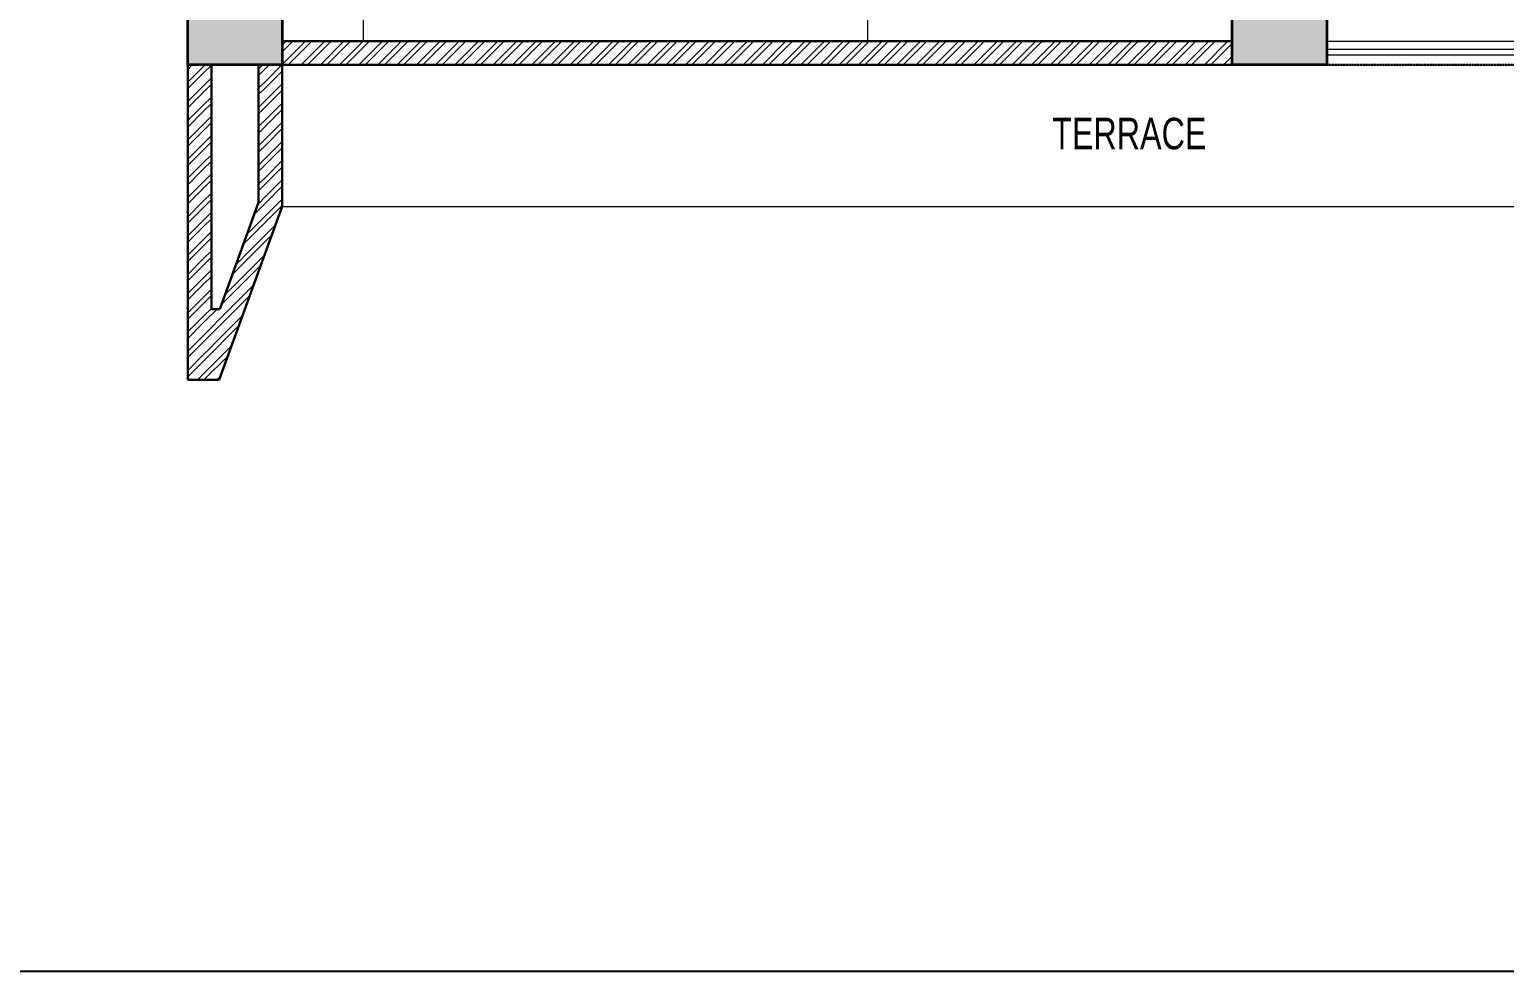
# Model space of a CAD drawing. Header units: millimetres. Extents: x 554 to 29966, y 4404 to 52986.
# Drawn here: x 6976 to 16338, y 4404 to 10386 of the extents above; entities that cross this region are included whole.
import ezdxf

# ---------------------------------------------------------------- set-up
doc = ezdxf.new("R2010")
doc.units = ezdxf.units.MM
doc.linetypes.add('DASHED2', pattern=[0.375, 0.25, -0.125])
for name, color, linetype, lineweight in [('A-DOORS', 4, 'Continuous', 0), ('A-TEXT-ROOM-50', 7, 'Continuous', 9), ('COLUMN', 6, 'Continuous', 35), ('Column Hatch', 253, 'Continuous', 5), ('ele 1', 8, 'Continuous', 5), ('FUR', 7, 'Continuous', 15), ('PP-BEAM', 6, 'DASHED2', 30), ('PP-WALL', 7, 'Continuous', 30), ('WALL HATCH', 8, 'Continuous', 0)]:
    doc.layers.add(name, color=color, linetype=linetype, lineweight=lineweight)
doc.layers.add('PP-OUTER', color=7, linetype='Continuous')
doc.styles.add('ARIAL', font='Arial.ttf')
pattern_1 = [(45, (-2728487.74, 3305291.59), (-60.9879599, 60.9879599), []), (45, (-2728447.08, 3305291.59), (-60.9879599, 60.9879599), [])]

msp = doc.modelspace()

# ---------------------------------------------------------------- hatches: boundary and pattern name
at = {"layer": 'Column Hatch'}
for points in [[(8580.4, 10160.6), (8580.4, 10460.6), (7980.4, 10460.6), (7980.4, 10160.6)], [(15210.4, 10160.6), (15210.4, 10460.6), (14610.4, 10460.6), (14610.4, 10160.6)]]:
    msp.add_hatch(color=256, dxfattribs=at).paths.add_polyline_path(points)
at = {"layer": 'WALL HATCH'}
h = msp.add_hatch(dxfattribs=at)
h.set_pattern_fill('ANSI32', color=256, scale=230, style=0)
h.set_pattern_definition(pattern_1)
h.paths.add_polyline_path([(8580.4, 10310.6), (8580.4, 10160.6), (14610.4, 10160.6), (14610.4, 10310.6)])
h = msp.add_hatch(dxfattribs=at)
h.set_pattern_fill('ANSI32', color=256, scale=230, style=0)
h.set_pattern_definition(pattern_1)
h.paths.add_polyline_path([(8580.4, 9260.6), (8580.4, 10160.6), (8480.4, 10160.6), (8480.4, 9278.2), (8146.8, 8360.6), (8080.5, 8360.6), (8080.5, 8160.6), (8180.5, 8160.6)])
h.paths.add_polyline_path([(8080.5, 10160.6), (7980.5, 10160.6), (7980.5, 8160.6), (8080.5, 8160.6)])
h = msp.add_hatch(dxfattribs=at)
h.set_pattern_fill('ANSI32', color=256, scale=230, style=0)
h.set_pattern_definition(pattern_1)
h.paths.add_polyline_path([(8480.4, 10160.6), (8430.4, 10160.6), (8430.4, 9287), (8184.5, 8610.6), (8130.5, 8610.6), (8130.5, 10160.6), (8080.5, 10160.6), (8080.5, 8360.6), (8146.8, 8360.6), (8480.4, 9278.2)])

# ---------------------------------------------------------------- linework, layer by layer
at = {"layer": 'A-DOORS', "color": 163, "ltscale": 0.6}
for p, q in [((15210.4, 10310.6), (17310.4, 10310.6)), ((15210.4, 10260.6), (17310.4, 10260.6)), ((15210.4, 10225.6), (17310.4, 10225.6)), ((15210.4, 10160.6), (17310.4, 10160.6))]:
    msp.add_line(p, q, dxfattribs=at)
at = {"layer": 'COLUMN'}
for points in [[(7980.4, 10160.6), (7980.4, 10460.6), (8580.4, 10460.6), (8580.4, 10160.6)], [(14610.4, 10160.6), (14610.4, 10460.6), (15210.4, 10460.6), (15210.4, 10160.6)]]:
    msp.add_lwpolyline(points, close=True, dxfattribs=at)
at = {"layer": 'ele 1', "ltscale": 0.6}
msp.add_line((8580.4, 9260.6), (21540.4, 9260.6), dxfattribs=at)
at = {"layer": 'FUR'}
msp.add_lwpolyline([(9095.4, 10310.6), (9095.4, 10625.6), (12295.4, 10625.6), (12295.4, 10310.6)], close=True, dxfattribs=at)
at = {"layer": 'PP-BEAM', "lineweight": 30, "ltscale": 3}
msp.add_line((8580.4, 10160.6), (23940.4, 10160.6), dxfattribs=at)
at = {"layer": 'PP-OUTER'}
msp.add_lwpolyline([(554.4, 52986.3), (29966.3, 52986.3), (29966.3, 4404.1), (554.4, 4404.1)], close=True, dxfattribs=at)
at = {"layer": 'PP-WALL', "ltscale": 0.6}
for p, q in [((14610.4, 10310.6), (8580.4, 10310.6)), ((7980.5, 10160.6), (7980.5, 8160.6)), ((8130.5, 10160.6), (8130.5, 8610.6)), ((8430.4, 10160.6), (8430.4, 9287)), ((14610.4, 10160.6), (8580.4, 10160.6)), ((8580.4, 10160.6), (8580.4, 9260.6)), ((8430.4, 9287), (8184.5, 8610.6)), ((8580.4, 9260.6), (8180.5, 8160.6)), ((8130.5, 8610.6), (8184.5, 8610.6)), ((8180.5, 8160.6), (7980.5, 8160.6))]:
    msp.add_line(p, q, dxfattribs=at)
msp.add_lwpolyline([(7980.4, 8160.6), (7980.4, 8160.6)], dxfattribs=at)

# ---------------------------------------------------------------- texts
at = {"layer": 'A-TEXT-ROOM-50', "insert": (13956.8, 9825), "char_height": 200, "width": 2818.944, "attachment_point": 2, "style": 'ARIAL'}
msp.add_mtext('{\\fSwis721 LtCn BT|b0|i0|c0|p34;TERRACE}', dxfattribs=at)

doc.saveas('drawing.dxf')
